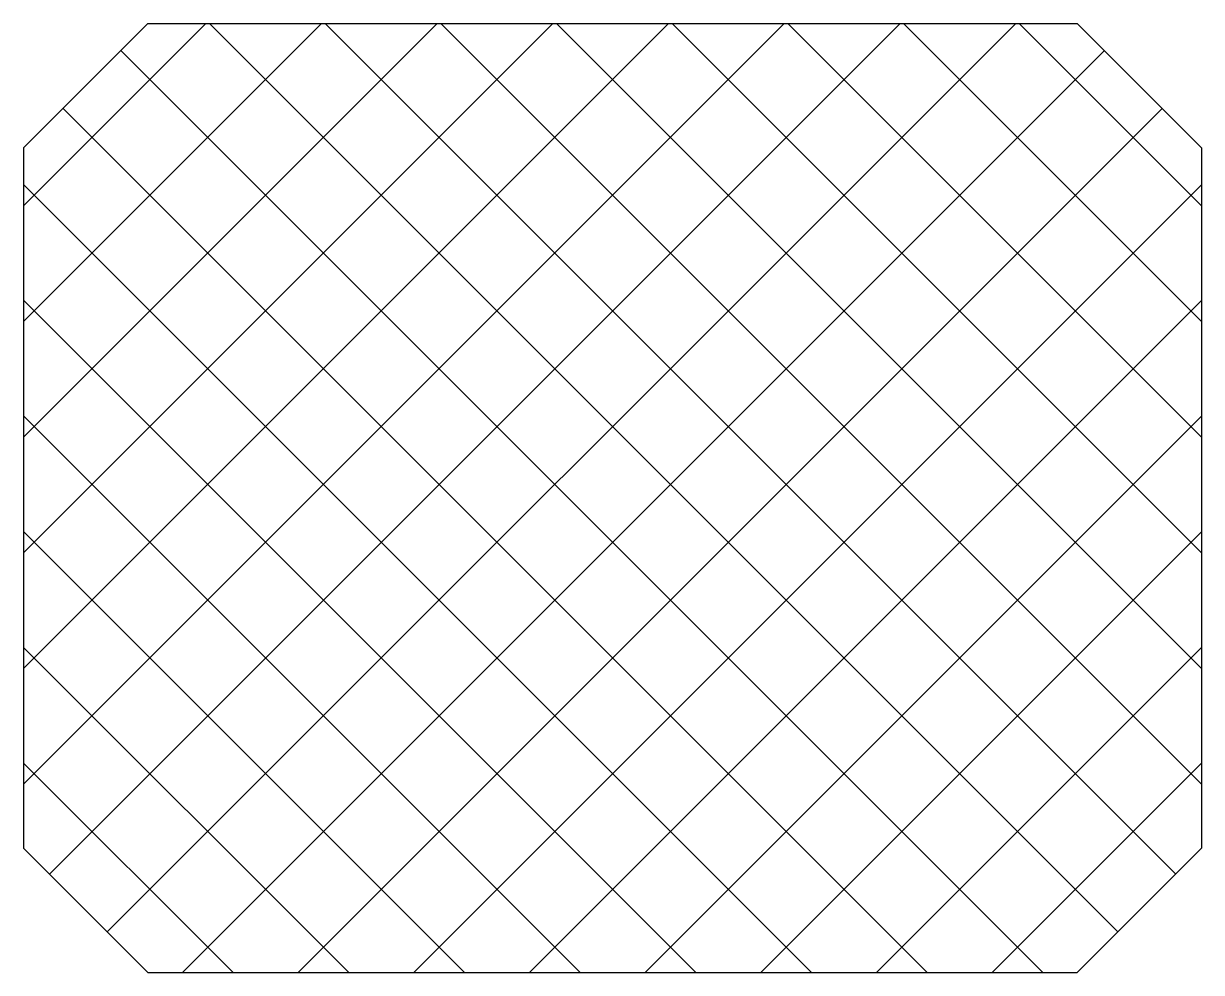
# Model space of a CAD drawing. Header units: millimetres. Extents: x -18 to 18, y 1 to 30.
import ezdxf

# ---------------------------------------------------------------- set-up
doc = ezdxf.new("R2010")
doc.units = ezdxf.units.MM

msp = doc.modelspace()

# ---------------------------------------------------------------- hatches: boundary and pattern name
h = msp.add_hatch()
h.set_pattern_fill('_U', color=256, scale=2.5, angle=45, style=0, double=1, pattern_type=0)
h.set_pattern_definition([(45, (0, 0), (-1.76777, 1.76777), []), (135, (0, 0), (-1.76777, -1.76777), [])])
h.paths.add_polyline_path([(14.199, 29.999), (-14.201, 29.999), (-18.001, 26.199), (-18.001, 4.796), (-14.201, 0.996), (14.199, 0.996), (17.999, 4.796), (17.999, 26.199)])

# ---------------------------------------------------------------- linework, layer by layer
for p, q in [((-14.201, 29.999), (-18.001, 26.199)), ((-14.201, 29.999), (14.199, 29.999)), ((17.999, 26.199), (14.199, 29.999)), ((-18.001, 26.199), (-18.001, 4.796)), ((17.999, 26.199), (17.999, 4.796)), ((-18.001, 4.796), (-14.201, 0.996)), ((14.199, 0.996), (17.999, 4.796)), ((-14.201, 0.996), (14.199, 0.996))]:
    msp.add_line(p, q)

doc.saveas('drawing.dxf')
